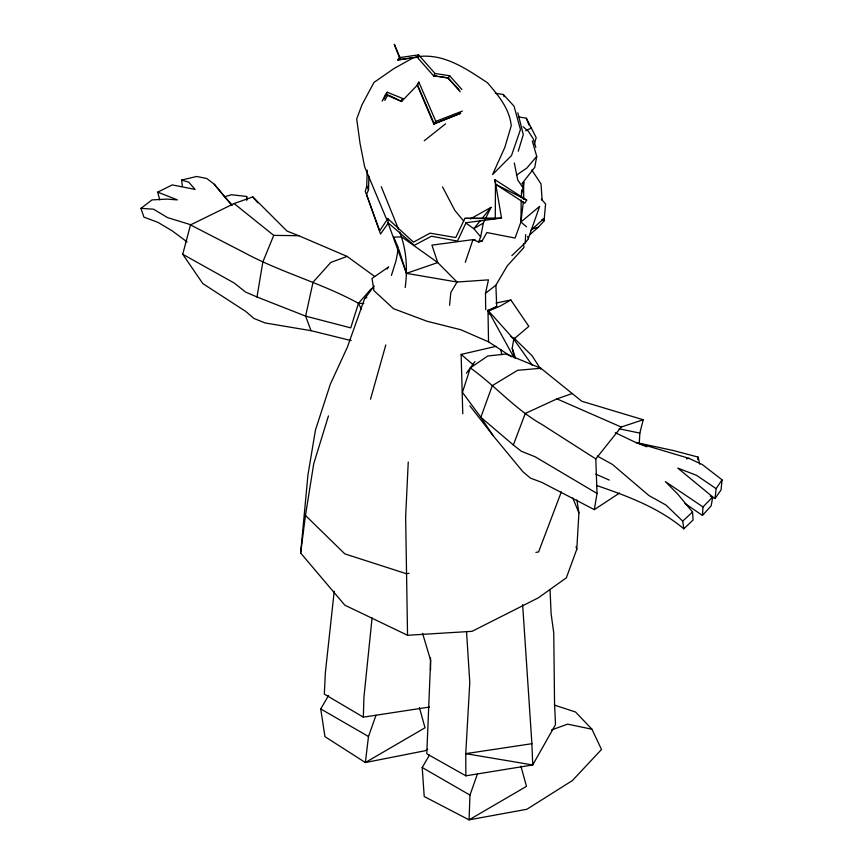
<?xml version="1.0" encoding="UTF-8"?>
<svg xmlns="http://www.w3.org/2000/svg" width="863" height="863" viewBox="0 0 863 863"><rect width="100%" height="100%" fill="white"/><g stroke="black" fill="none" stroke-linecap="round" stroke-linejoin="round"><path stroke-width="1.29" d="M522.622 187.174L523.679 182.136L523.658 199.299L523.409 196.699M485.686 309.709L485.502 293.258L488.469 279.86L457.056 282.028L437.735 262.568L431.932 245.135L472.978 239.634L478.663 242.05L481.964 241.187L486.872 232.568L515.06 238.059L520.918 222.007L521.198 199.968M521.241 197.379L522.083 189.698M494.952 179.72L495.47 184.186L524.801 203.215L526.7 200.108L494.952 179.72L501.543 218.059L464.898 218.35L455.761 237.573L430.054 233.15L413.463 242.147L387.821 218.663L379.688 230.842L365.265 191.381L366.753 186.192L367.207 170.108M429.504 707.045L363.334 717.153L363.949 697.034L372.082 617.897M387.821 218.663L388.318 223.021L380.507 234.024L366.592 194.412L368.512 189.731L368.954 176.279M477.455 773.895L469.968 795.093L469.051 819.85L526.872 809.267L572.428 780.54L601.5 749.462L591.964 729.246L575.578 712.04L554.391 705.082M408.253 461.996L405.642 516.905L407.541 635.265L472.029 631.338L538.307 597.843L566.333 577.832L576.797 549.235L578.911 512.816L576.905 499.904M639.235 443.506L639.85 433.107L643.194 419.742L581.781 401.252L540.874 368.274L506.214 354.003L487.757 355.998L470.335 367.897L466.387 373.194M511.867 255.631L525.189 242.902L525.686 234.574M685.006 503.485L702.45 515.427L703 506.937L712.73 496.959L677.789 468.102L696.549 475.33L716.128 488.652L715.039 498.534L710.368 496.257M417.282 85.189L418.846 82.104L435.815 121.37L433.83 124.11L417.282 85.189L401.554 101.489L388.976 95.308M521.284 193.485L523.226 188.058L523.679 182.136M407.541 635.265L344.833 605.168L300.648 553.032L307.94 475.06L315.448 430.065L330.41 383.992L347.368 347.206L364.607 298.695L374.229 285.987M529.569 234.909L538.458 227.12L544.046 220.971L545.578 203.97L541.36 199.137M615.287 432.697L635.804 442.482L689.159 458.382L702.482 464.693L722.051 479.828L721.058 489.925L715.039 498.534M449.569 305.286L450.831 292.492L457.056 282.028L406.451 273.355L387.886 222.525M405.2 287.519C407.692 268.932 406.538 249.59 399.655 232.039M375.977 715.298L368.49 736.506L365.362 762.536L425.394 750.681L427.67 749.246M526.538 226.807L520.918 222.007L523.334 201.974M300.648 553.032L305.47 515.448L313.711 463.83L328.458 415.923M697.736 459.677L698.113 457.088L673.291 450.508L635.804 442.482L646.829 446.797M334.218 591.284L325.362 672.611L324.326 694.1L363.334 717.153M373.819 287.908L371.263 288.738L358.469 303.301L350.756 327.886L305.621 316.128L257.001 296.98L262.859 261.942L273.733 235.372L298.738 235.707L347.099 256.408L374.693 276.473M469.85 405.772L493.334 435.934L522.935 471.781L530.475 478.124L541.878 482.406L594.316 509.623L597.034 493.453L595.804 458.922L621.209 427.045L643.194 419.742M514.434 357.692L512.212 348.242L513.765 339.148L528.846 326.365L510.842 299.99L496.042 303.053M712.73 496.959L711.177 505.837L702.45 515.427M532.266 140.863L536.732 156.376L534.78 167.303L521.986 183.646M398.21 249.461L395.998 260.831L391.414 275.426M478.663 242.05L480.659 236.818L483.345 223.032L491.025 207.357L470.335 218.932M351.144 340.583L311.014 330.669L265.189 322.978L253.905 318.436L245.75 311.435L202.837 283.603L182.729 254.261L190.486 224.909L234.1 203.549L252.827 196.904L287.023 231.079L298.738 235.707M370.486 399.289L385.793 344.963M534.402 143.894L536.182 137.616L526.344 118.209L518.782 116.937M520.918 222.007L539.645 206.365L528.113 239.148L525.189 242.902M518.264 151.219L523.291 134.585L517.822 112.805M474.974 361.543L470.335 367.897L462.449 392.374L480.842 417.293L493.334 435.934M465.308 262.287L472.978 239.634L475.545 240.076M597.034 493.453L535.233 456.829L521.371 451.295L513.345 444.974L525.276 413.453L556.937 398.879L572.147 393.56M561.349 491.856L538.577 551.953L535.934 552.396M384.844 100.432L387.832 94.736L385.502 94.552L387.271 92.255L402.697 98.501L401.554 101.489L385.502 94.552L382.136 101.198M383.884 98.943L387.271 92.255M417.811 84.164L418.846 82.104M418.566 54.865L417.217 57.249L397.714 59.925L399.45 57.648L418.566 54.865L435.049 73.495L449.677 75.75L461.921 89.59M401.306 100.895L402.697 98.501M419.44 707.617L425.006 727.779L365.362 762.536L324.952 736.657L320.734 708.933L328.576 695.449M520.918 766.204L526.484 786.366L469.051 819.85L424.218 796.517L422.212 767.52L429.407 755.157M485.502 293.258L495.88 285.221L507.315 265.793L524.003 247.454L523.442 243.798M435.049 73.495L433.571 75.836L417.217 57.249L418.307 56.904L397.714 59.925M716.128 488.652L722.051 479.828M449.677 75.75L448.08 78.058L433.571 75.836L436.948 76.052M387.045 269.051L388.641 266.937L372.007 278.447L373.949 290.648L393.517 308.695L426.851 321.198L460.885 329.763L488.534 341.834L511.435 356.743M480.378 220.561L473.83 228.684L480.659 236.818M482.018 218.522L491.025 207.357M536.732 156.376L526.926 167.983L516.484 175.146M596.419 485.438C627.218 495.945 658.62 507.606 683.82 528.825L693.075 520.001L692.558 511.996L677.725 494.111L665.395 481.63L703 506.937M683.82 528.825L682.698 521.133L692.558 511.996M530.659 230.561L543.873 218.533L544.046 220.971M424.251 140.766L445.61 123.808M187.109 241.91L172.039 230.755L158.037 222.417L143.927 217.12L140.949 208.361L152.017 199.914L166.764 199.105L177.379 199.882L157.735 192.136L159.72 199.882M541.737 220.108L543.873 218.533M594.316 509.623L619.537 493.064M364.607 298.695L366.84 297.357M483.345 223.032L473.83 228.684L465.621 222.87M412.514 58.231L394.067 68.479L373.97 82.449L361.985 104.811L356.699 118.986L360.044 143.355L364.639 166.807L386.43 218.868M435.815 121.37L462.341 111.1M157.735 192.136L172.255 184.919L195.06 189.407L188.792 182.179L181.618 180.054L182.395 186.343M491.22 309.504L496.721 306.775L495.88 285.221M525.621 130.777L531.565 127.929M510.842 299.99L500.13 306.106L488.113 311.219M488.534 341.834L487.983 310.313L495.945 306.786M433.83 124.11L460.605 113.323L459.429 112.675M460.605 113.323L434.175 123.711L417.336 84.466M347.099 256.408L330.788 262.449L313.053 282.169L305.621 316.128L311.014 330.669M551.533 729.958L567.671 724.143L591.964 729.246M181.618 180.054L196.635 176.484L206.753 178.49L214.251 184.207L224.52 196.829L231.381 194.736L246.667 196.451L246.883 198.911M532.557 228.9L538.458 227.12M462.773 413.83L461.133 354.423L496.042 346.343M459.03 89.709L448.08 78.058L460.238 91.812M409.04 573.28L406.397 573.722L344.833 553.884L305.47 515.448M422.579 633.388L430.637 660.26L426.786 753.787L465.88 775.826L532.719 764.952L555.513 724.607L554.553 703.313L553.755 632.892L551.123 613.798L550.033 589.569M522.644 604.715L531.899 743.701L465.75 753.658L465.88 775.826M686.517 458.782L689.159 458.382M501.543 218.059L466.042 222.719L457.476 241.101L431.457 236.214L414.262 245.319L388.318 223.021M540.874 368.274L517.595 370.303L492.288 385.642L480.842 417.293L513.345 444.974M416.117 56.947C443.097 52.384 466.203 68.803 487.455 82.74C498.285 95.34 509.483 108.511 511.252 125.728L504.812 147.422L492.557 174.553L511.489 155.577L520.454 129.579L514.046 106.181L503.334 94.499L495.362 93.28M464.898 218.35L495.286 218.63L495.47 184.186L526.7 200.108M190.486 224.909L244.164 252.568C280.777 272.449 321.834 283.15 358.469 303.301L363.808 303.528M140.949 208.361L153.506 209.18L167.519 217.605L190.518 224.66M439.526 76.483L448.577 77.983M479.397 240.745L481.964 241.187M619.062 428.771L639.85 433.107M257.001 296.98L245.577 292.061L234.067 282.956L182.729 254.261M556.937 398.879L621.209 427.045M595.761 474.132L609.278 480.076M597.282 456.042L612.493 464.477L648.911 495.545L665.945 505.038L682.698 521.133M320.734 708.933L368.49 736.506M422.212 767.52L469.968 795.093M595.804 458.922L542.115 424.585C515.448 409.612 495.125 385.632 470.335 367.897M234.1 203.549L273.733 235.372M461.133 354.423L473.399 364.963M523.097 126.699L528.426 131.359L533.388 139.029L535.804 147.422M510.864 336.365L513.765 339.148L532.385 365.502M513.582 337.606L532.158 355.847L540.67 369.202M489.256 314.078L487.983 310.313L513.765 339.148M224.52 196.829L231.338 204.628M214.251 184.207L232.169 205.34M252.827 196.904L257.843 202.859M463.776 221.165L454.844 210.421L442.514 186.893M400.885 59.623L399.45 57.648L394.305 44.283L400.378 58.447M523.226 188.058L517.735 179.968L514.294 162.999M531.824 169.979L541.015 183.97L542.158 200.496M487.983 310.313L514.068 357.724M366.753 186.192L368.512 189.731M358.469 303.301L361.457 309.31M398.458 248.199L393.744 237.163L401.597 236.85L437.735 262.568L406.451 273.355L398.857 249.461M572.773 497.94L578.911 512.816M527.606 236.43L528.544 238.717M381.273 186.688L398.684 229.623M526.344 118.209L529.03 125.049M503.334 94.499L504.132 96.634M512.212 348.242L515.502 358.005M576.031 546.754L576.797 549.235M698.113 457.088L699.731 464.121M500.702 349.375L501.759 354.617M466.549 631.759L469.785 682.525L465.75 753.658L532.719 764.952L531.899 743.701M246.667 196.451L246.753 200.367M430.497 657.854L430.529 669.904"/></g></svg>
